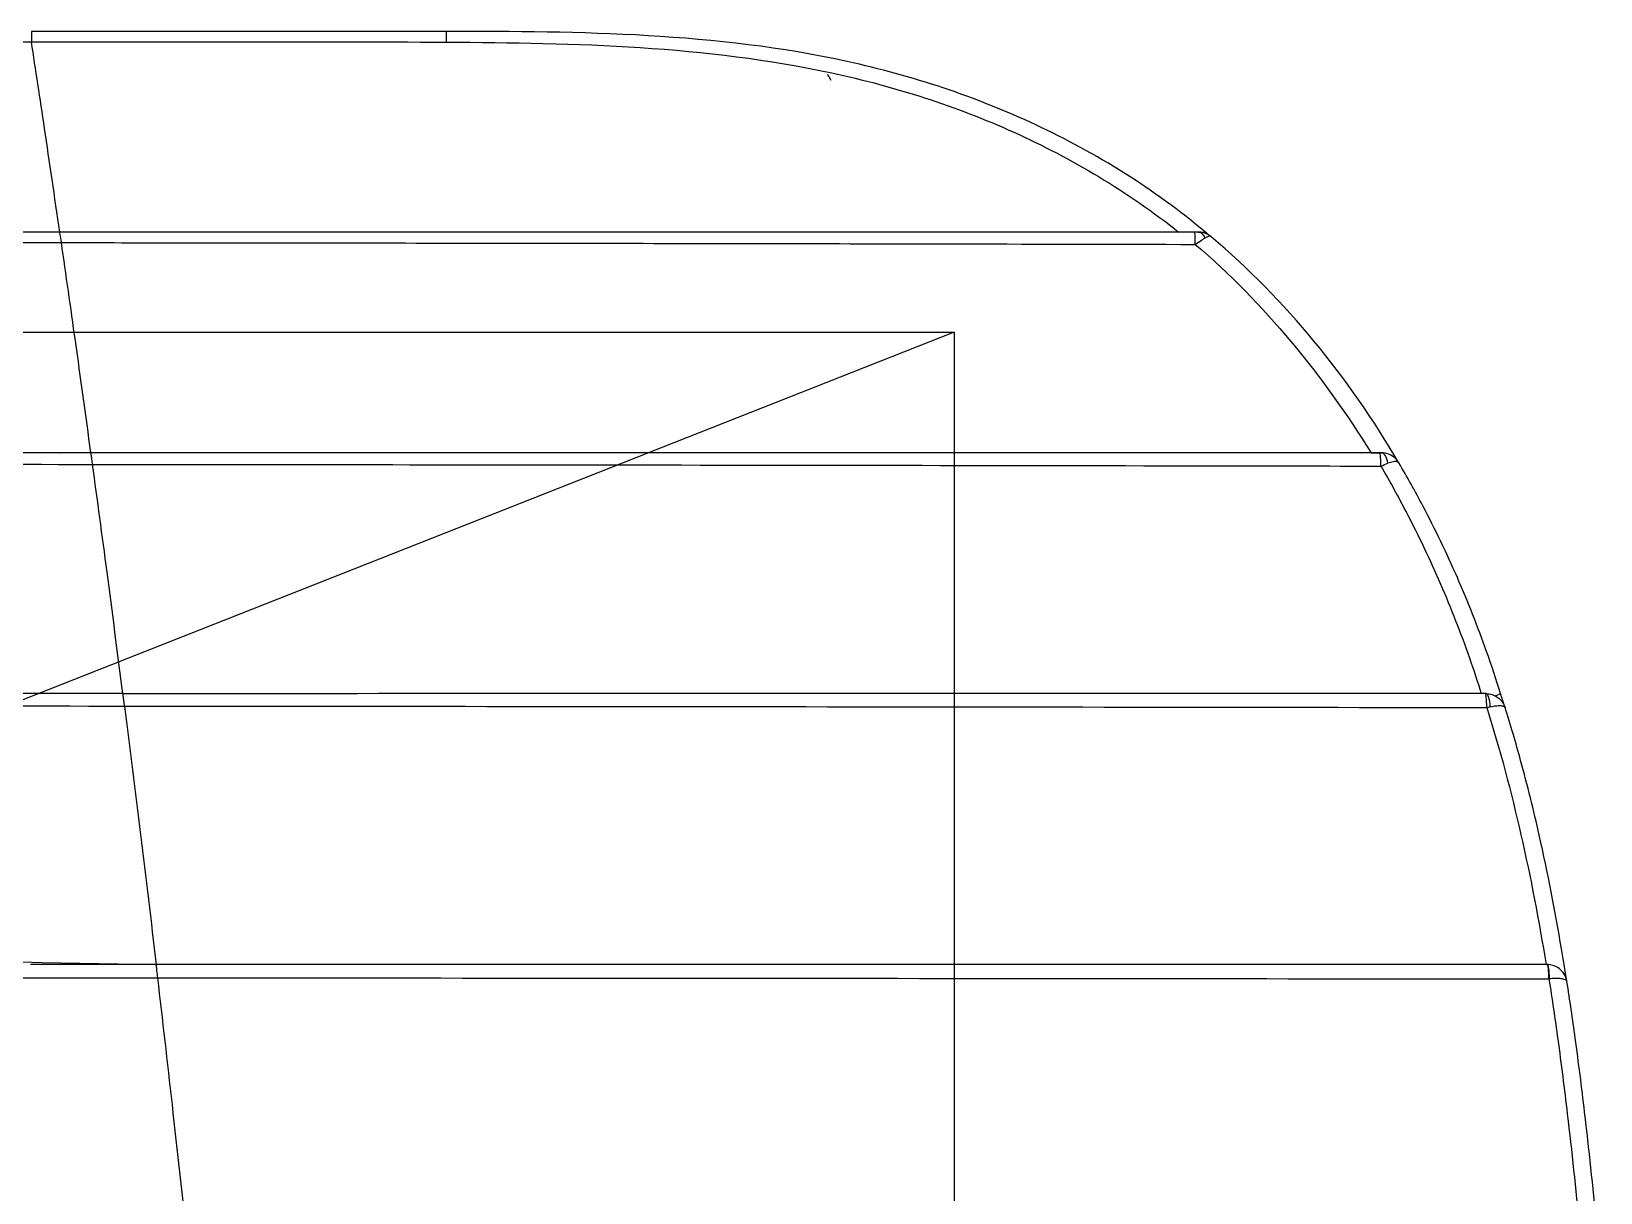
# Model space of a CAD drawing. Header units: millimetres. Extents: x 261942 to 379971, y 117646 to 213875.
# Drawn here: x 328403.7 to 328481.9, y 162456 to 162513.9 of the extents above; entities that cross this region are included whole.
import ezdxf

# ---------------------------------------------------------------- set-up
doc = ezdxf.new("R2010")
doc.units = ezdxf.units.MM
doc.header["$LTSCALE"] = 100
doc.linetypes.add('HIDDEN', pattern=[9.525, 6.35, -3.175])
doc.layers.add('06-LIGHT', color=4, linetype='Continuous')

# ---------------------------------------------------------------- blocks, each defined once
blk = doc.blocks.new('*U120')
at = {"color": 1, "linetype": 'HIDDEN'}
blk.add_line((39.942, 14.985), (1179.942, 464.985), dxfattribs=at)
at = {"color": 8}
for p, q in [((18.643, 21), (18.641, 21)), ((84.547, 21), (84.542, 21))]:
    blk.add_line(p, q, dxfattribs=at)
at = {"color": 1, "linetype": 'HIDDEN'}
blk.add_lwpolyline([(1179.942, 464.985), (1179.942, 14.985), (39.942, 14.985), (39.942, 464.985)], close=True, dxfattribs=at)
at = {"color": 8}
for centre, major_axis, ratio, start_param, end_param in [((10.387, 47.3), (0, 0.8), 0.145746, 1.678566, 3.141593), ((10.392, 47.3), (0, -0.8), 0.119511, 4.816375, 6.283185), ((13.432, 33.8), (0, -0.8), 0.265872, 4.896749, 6.283185), ((13.469, 33.8), (0, -0.8), 0.09375, 4.847187, 6.283185), ((18.641, 21.8), (0, 0.8), 0.414276, 1.924747, 3.141593), ((18.726, 21.8), (0, -0.8), 0.065781, 4.887072, 6.283185), ((27.778, 10.8), (0, 0.8), 0.561889, 2.263316, 3.141593), ((27.954, 10.8), (0, -0.8), 0.036559, 4.947692, 6.283185), ((46.085, 2.623), (-0.177, 0.468), 0.136261, 1.898046, 3.142386)]:
    blk.add_ellipse(centre, major_axis=major_axis, ratio=ratio, start_param=start_param, end_param=end_param, dxfattribs=at)
for points, knots in [([(7.722, 61.348), (7.751, 61.066), (7.779, 60.783), (7.843, 60.136), (7.88, 59.771), (8.104, 57.556), (8.3, 55.702), (8.664, 52.617), (8.82, 51.383), (9.117, 49.215), (9.254, 48.279), (9.4, 47.346)], [0, 0, 0, 0, 0.060502, 0.060502, 0.138457, 0.138457, 0.534383, 0.534383, 0.798681, 0.798681, 1, 1, 1, 1]), ([(10.297, 47.217), (10.14, 48.215), (9.993, 49.217), (9.685, 51.46), (9.529, 52.702), (9.161, 55.812), (8.963, 57.683), (8.742, 59.866), (8.71, 60.183), (8.678, 60.5), (8.678, 60.5), (8.678, 60.501)], [0, 0, 0, 0, 0.227114, 0.227114, 0.507581, 0.507581, 0.928515, 0.928515, 0.999968, 0.999968, 1, 1, 1, 1]), ([(78.143, 60.5), (78.394, 58.154), (78.883, 53.684), (79.392, 49.25), (79.637, 47.16)], [0, 0, 0, 0, 0.524989, 1, 1, 1, 1]), ([(9.4, 47.346), (9.4, 47.345), (9.4, 47.345), (9.401, 47.339), (9.402, 47.334), (9.41, 47.313), (9.423, 47.297), (9.464, 47.266), (9.496, 47.251), (9.596, 47.219), (9.677, 47.205), (9.838, 47.193), (9.914, 47.192), (10.082, 47.196), (10.176, 47.203), (10.271, 47.214)], [0, 0, 0, 0, 0.004561, 0.004561, 0.045321, 0.045321, 0.183106, 0.183106, 0.351747, 0.351747, 0.609125, 0.609125, 0.796595, 0.796595, 1, 1, 1, 1]), ([(9.4, 47.346), (9.4, 47.344), (9.4, 47.342), (9.404, 47.321), (9.407, 47.302), (9.426, 47.22), (9.446, 47.158), (9.503, 47.026), (9.544, 46.957), (9.665, 46.798), (9.756, 46.715), (9.934, 46.604), (10.016, 46.567), (10.193, 46.514), (10.29, 46.5), (10.387, 46.5)], [0, 0, 0, 0, 0.00456, 0.00456, 0.045326, 0.045326, 0.183125, 0.183125, 0.351772, 0.351772, 0.609152, 0.609152, 0.796616, 0.796616, 1, 1, 1, 1]), ([(79.637, 47.16), (79.651, 47.038), (79.679, 46.798), (79.71, 46.549), (79.716, 46.517), (79.718, 46.501)], [0, 0, 0, 0, 0.344544, 0.677528, 1, 1, 1, 1]), ([(9.54, 46.5), (9.54, 46.5), (9.54, 46.5), (9.583, 46.239), (9.626, 45.977), (9.989, 43.823), (10.355, 41.933), (11.062, 38.808), (11.371, 37.563), (11.95, 35.447), (12.206, 34.571), (12.479, 33.702)], [0, 0, 0, 0, 0.000005, 0.000005, 0.060466, 0.060466, 0.498822, 0.498822, 0.791344, 0.791344, 1, 1, 1, 1]), ([(13.223, 33.653), (13.126, 33.632), (13.032, 33.616), (12.869, 33.599), (12.797, 33.596), (12.648, 33.602), (12.579, 33.616), (12.506, 33.656), (12.487, 33.676), (12.479, 33.701), (12.479, 33.701), (12.479, 33.702)], [0, 0, 0, 0, 0.244338, 0.244338, 0.46683, 0.46683, 0.78498, 0.78498, 0.994908, 0.994908, 1, 1, 1, 1]), ([(13.432, 33), (13.329, 33), (13.224, 33.017), (13.036, 33.077), (12.949, 33.12), (12.762, 33.247), (12.666, 33.345), (12.546, 33.531), (12.507, 33.612), (12.48, 33.698), (12.479, 33.7), (12.479, 33.702)], [0, 0, 0, 0, 0.244299, 0.244299, 0.466785, 0.466785, 0.784954, 0.784954, 0.994912, 0.994912, 1, 1, 1, 1]), ([(12.485, 33.702), (12.525, 33.572), (12.566, 33.443), (12.641, 33.209), (12.674, 33.104), (12.708, 33), (12.708, 33), (12.708, 33)], [0, 0, 0, 0, 0.553326, 0.553326, 0.999919, 0.999919, 1, 1, 1, 1]), ([(12.708, 33), (12.708, 33), (12.708, 33), (12.927, 32.293), (13.161, 31.59), (13.849, 29.65), (14.335, 28.422), (15.394, 26.005), (15.968, 24.813), (16.965, 22.919), (17.364, 22.202), (17.779, 21.495)], [0, 0, 0, 0, 0.000005, 0.000005, 0.176011, 0.176011, 0.489497, 0.489497, 0.803985, 0.803985, 1, 1, 1, 1]), ([(18.674, 21.661), (18.23, 22.422), (17.804, 23.196), (16.79, 25.146), (16.223, 26.336), (15.178, 28.75), (14.698, 29.975), (14.054, 31.806), (13.856, 32.402), (13.668, 33)], [0, 0, 0, 0, 0.213946, 0.213946, 0.53186, 0.53186, 0.848701, 0.848701, 1, 1, 1, 1]), ([(81.296, 33.617), (81.307, 33.53), (81.318, 33.446), (81.338, 33.295), (81.347, 33.227), (81.361, 33.116), (81.367, 33.072), (81.376, 33.015), (81.378, 33), (81.378, 33)], [0, 0, 0, 0, 0.251918, 0.251918, 0.503947, 0.503947, 0.754391, 0.754391, 1, 1, 1, 1]), ([(81.38, 33), (81.639, 30.968), (82.139, 27.117), (82.646, 23.341), (82.887, 21.575)], [0, 0, 0, 0, 0.525747, 1, 1, 1, 1]), ([(17.779, 21.495), (17.779, 21.494), (17.78, 21.494), (17.795, 21.469), (17.822, 21.451), (17.911, 21.429), (17.983, 21.431), (18.146, 21.461), (18.236, 21.487), (18.33, 21.523)], [0, 0, 0, 0, 0.00621, 0.00621, 0.286125, 0.286125, 0.666926, 0.666926, 1, 1, 1, 1]), ([(17.779, 21.495), (17.78, 21.493), (17.781, 21.491), (17.832, 21.406), (17.894, 21.329), (18.061, 21.176), (18.177, 21.105), (18.408, 21.021), (18.525, 21), (18.641, 21)], [0, 0, 0, 0, 0.006203, 0.006203, 0.286153, 0.286153, 0.666961, 0.666961, 1, 1, 1, 1]), ([(82.887, 21.575), (74.021, 21.583), (65.157, 21.592), (46.459, 21.615), (36.626, 21.63), (24.089, 21.651), (21.381, 21.656), (18.674, 21.661)], [0, 0, 0, 0, 0.413984, 0.413984, 0.873443, 0.873443, 1, 1, 1, 1]), ([(110.143, 21.54), (101.056, 21.554), (91.971, 21.567), (82.887, 21.575), (82.887, 21.575), (82.887, 21.575)], [0, 0, 0, 0, 0.999998, 0.999998, 1, 1, 1, 1]), ([(82.887, 21.575), (82.898, 21.492), (82.92, 21.332), (82.946, 21.149), (82.964, 21.024), (82.967, 21.008), (82.969, 21)], [0, 0, 0, 0, 0.261241, 0.499485, 0.75052, 1, 1, 1, 1]), ([(18.641, 21), (18.643, 21), (18.645, 21), (18.672, 21), (18.699, 21), (18.726, 21)], [0, 0, 0, 0, 0.078683, 0.078683, 1, 1, 1, 1]), ([(19.165, 21), (18.996, 21), (18.825, 21), (18.663, 21), (18.653, 21), (18.643, 21)], [0, 0, 0, 0, 0.941032, 0.941032, 1, 1, 1, 1]), ([(18.726, 21), (21.432, 21), (24.139, 21), (36.672, 21), (46.502, 21), (65.211, 21), (74.089, 21), (82.969, 21)], [0, 0, 0, 0, 0.12646, 0.12646, 0.585568, 0.585568, 1, 1, 1, 1]), ([(19.165, 21), (29.558, 21), (39.955, 21), (61.119, 21), (71.886, 21), (82.76, 21), (82.866, 21), (82.971, 21)], [0, 0, 0, 0, 0.488967, 0.488967, 0.995055, 0.995055, 1, 1, 1, 1]), ([(82.971, 21.001), (83.227, 19.122), (83.718, 15.577), (84.211, 12.129), (84.443, 10.526)], [0, 0, 0, 0, 0.525941, 1, 1, 1, 1]), ([(27.133, 10.236), (27.133, 10.236), (27.134, 10.236), (27.157, 10.217), (27.188, 10.209), (27.263, 10.215), (27.305, 10.227), (27.377, 10.26), (27.404, 10.273), (27.432, 10.289)], [0, 0, 0, 0, 0.00913, 0.00913, 0.424234, 0.424234, 0.800681, 0.800681, 1, 1, 1, 1]), ([(27.133, 10.236), (27.134, 10.235), (27.136, 10.234), (27.212, 10.171), (27.295, 10.119), (27.465, 10.046), (27.553, 10.022), (27.686, 10.003), (27.732, 10), (27.778, 10)], [0, 0, 0, 0, 0.009114, 0.009114, 0.424228, 0.424228, 0.805411, 0.805411, 1, 1, 1, 1]), ([(27.161, 10.216), (27.161, 10.216), (27.163, 10.214), (27.182, 10.198), (27.235, 10.154), (27.312, 10.09), (27.375, 10.038), (27.41, 10.009), (27.421, 10)], [0, 0, 0, 0, 0.055082, 0.234218, 0.553132, 0.775516, 0.931039, 1, 1, 1, 1]), ([(27.925, 10.614), (27.816, 10.536), (27.707, 10.462), (27.594, 10.389), (27.578, 10.379), (27.516, 10.34), (27.472, 10.313), (27.432, 10.289)], [0, 0, 0, 0, 0.602639, 0.602639, 0.700862, 0.700862, 1, 1, 1, 1]), ([(84.444, 10.525), (84.444, 10.525), (84.443, 10.525), (80.44, 10.529), (76.436, 10.533), (66.941, 10.544), (61.449, 10.552), (50.465, 10.568), (44.974, 10.578), (35.63, 10.596), (31.778, 10.605), (27.925, 10.614)], [0, 0, 0, 0, 0.000001, 0.000001, 0.21248, 0.21248, 0.503983, 0.503983, 0.795486, 0.795486, 1, 1, 1, 1]), ([(110.145, 10.493), (101.577, 10.506), (93.01, 10.517), (84.444, 10.525), (84.444, 10.525), (84.443, 10.525)], [0, 0, 0, 0, 0.999998, 0.999998, 1, 1, 1, 1]), ([(84.444, 10.525), (84.466, 10.372), (84.508, 10.08), (84.518, 10.026), (84.523, 10)], [0, 0, 0, 0, 0.526876, 1, 1, 1, 1]), ([(27.781, 10), (27.763, 10), (27.745, 10), (27.652, 10), (27.583, 10), (27.489, 10), (27.457, 10), (27.427, 10), (27.42, 10), (27.421, 10)], [0, 0, 0, 0, 0.088851, 0.088851, 0.481031, 0.481031, 0.789211, 0.789211, 1, 1, 1, 1]), ([(27.421, 10), (29.992, 7.852), (32.876, 6.061), (38.886, 3.25), (42.024, 2.213), (51.79, 0.072), (58.564, 0), (65.264, 0)], [0, 0, 0, 0, 0.25, 0.25, 0.5, 0.5, 1, 1, 1, 1]), ([(27.778, 10), (27.792, 10), (27.807, 10), (27.864, 10), (27.909, 10), (27.954, 10)], [0, 0, 0, 0, 0.27435, 0.27435, 1, 1, 1, 1]), ([(27.954, 10), (31.805, 10), (35.657, 10), (44.999, 10), (50.49, 10), (61.472, 10), (66.963, 10), (76.477, 10), (80.5, 10), (84.523, 10)], [0, 0, 0, 0, 0.204297, 0.204297, 0.495492, 0.495492, 0.786688, 0.786688, 1, 1, 1, 1]), ([(65.259, 0.536), (58.817, 0.565), (52.323, 0.717), (42.909, 2.744), (39.879, 3.713), (34.07, 6.33), (31.265, 8.001), (28.754, 10)], [0, 0, 0, 0, 0.5, 0.5, 0.75, 0.75, 1, 1, 1, 1]), ([(84.525, 10), (84.779, 8.245), (85.259, 4.97), (85.724, 1.899), (85.935, 0.52)], [0, 0, 0, 0, 0.529697, 1, 1, 1, 1]), ([(85.935, 0.52), (85.935, 0.52), (85.935, 0.52), (82.483, 0.518), (79.03, 0.517), (72.138, 0.518), (68.699, 0.521), (65.259, 0.536)], [0, 0, 0, 0, 0.000003, 0.000003, 0.500936, 0.500936, 1, 1, 1, 1]), ([(65.264, 0), (68.703, 0), (72.142, 0), (79.034, 0), (82.487, 0), (85.939, 0)], [0, 0, 0, 0, 0.499048, 0.499048, 1, 1, 1, 1]), ([(110.147, 0.514), (102.076, 0.521), (94.006, 0.523), (85.935, 0.52), (85.935, 0.52), (85.935, 0.52)], [0, 0, 0, 0, 0.999998, 0.999998, 1, 1, 1, 1])]:
    blk.add_open_spline(points, degree=3, knots=knots, dxfattribs=at)
for points, degree in [([(9.405, 47.346), (9.45, 47.064), (9.494, 46.784), (9.54, 46.5)], 3), ([(10.297, 47.217), (10.288, 47.216), (10.28, 47.215), (10.271, 47.214)], 3), ([(79.638, 47.16), (56.475, 47.174), (33.349, 47.189), (10.297, 47.217)], 3), ([(110.141, 47.186), (99.968, 47.164), (89.799, 47.153), (79.637, 47.16)], 3), ([(10.387, 46.5), (10.389, 46.5), (10.39, 46.5), (10.392, 46.5)], 3), ([(10.392, 46.5), (33.439, 46.5), (56.561, 46.501), (79.719, 46.501)], 3), ([(13.395, 33.693), (12.086, 37.863), (11.146, 42.172), (10.44, 46.5)], 3), ([(79.718, 46.501), (80.858, 46.501), (81.998, 46.501), (83.138, 46.501)], 3), ([(79.719, 46.501), (79.719, 46.501), (79.72, 46.501), (79.72, 46.501)], 3), ([(81.296, 33.618), (80.757, 37.844), (80.229, 42.165), (79.72, 46.502)], 3), ([(79.72, 46.501), (89.854, 46.397), (100.002, 45.935), (110.142, 45.308)], 3), ([(83.138, 46.501), (84.085, 46.501), (85.032, 46.501), (85.98, 46.501)], 3), ([(13.395, 33.693), (13.337, 33.679), (13.279, 33.666), (13.223, 33.653)], 3), ([(81.296, 33.618), (58.634, 33.634), (35.995, 33.658), (13.395, 33.693)], 3), ([(12.709, 32.998), (12.704, 33.008), (12.8, 33.051), (12.969, 33.114)], 3), ([(13.432, 33), (13.444, 33), (13.457, 33), (13.469, 33)], 3), ([(13.469, 33), (36.071, 33), (58.714, 33.001), (81.378, 33.001)], 3), ([(110.142, 33.626), (100.523, 33.614), (90.908, 33.61), (81.296, 33.617)], 3), ([(81.378, 33), (90.963, 33.001), (100.551, 33), (110.142, 33)], 3), ([(81.38, 33.001), (81.378, 33.001)], 1), ([(17.789, 21.487), (20.27, 17.248), (23.405, 13.384), (27.133, 10.236)], 3), ([(18.674, 21.661), (18.555, 21.611), (18.436, 21.563), (18.33, 21.523)], 3), ([(27.925, 10.614), (24.483, 13.555), (21.568, 17.121), (19.165, 21)], 3), ([(82.969, 21), (92.025, 21), (101.084, 21), (110.144, 21)], 3), ([(82.971, 21), (82.969, 21)], 1), ([(27.431, 10), (27.431, 10)], 1), ([(84.523, 10), (93.063, 10), (101.604, 10), (110.145, 10)], 3), ([(84.525, 10), (84.523, 10)], 1), ([(65.264, 0), (65.262, 0), (65.26, 0.215), (65.259, 0.536)], 3), ([(85.939, 0), (85.937, 0), (85.936, 0.207), (85.935, 0.52)], 3)]:
    blk.add_open_spline(points, degree=degree, dxfattribs=at)

msp = doc.modelspace()

# ---------------------------------------------------------------- block references
at = {"layer": '06-LIGHT', "rotation": 180}
msp.add_blockref('*U120', (328489.604, 162513.899), dxfattribs=at)

doc.saveas('drawing.dxf')
